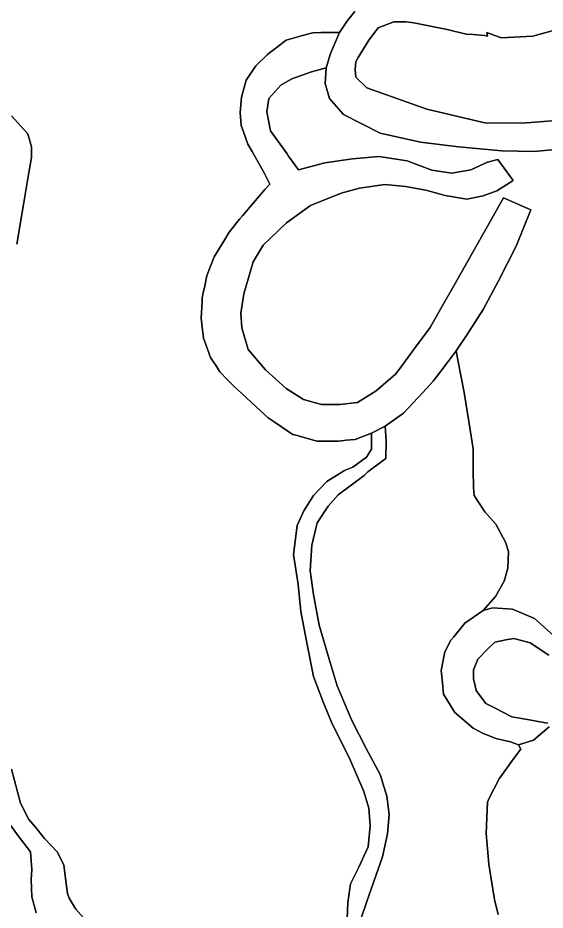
# Model space of a CAD drawing. Header units: inches. Extents: x 288635 to 1232953, y 676945 to 1655780.
# Drawn here: x 476562 to 488276, y 1146711 to 1166542 of the extents above; entities that cross this region are included whole.
import ezdxf

# ---------------------------------------------------------------- set-up
doc = ezdxf.new("R2010")
doc.units = ezdxf.units.IN
doc.header["$MEASUREMENT"] = 0

msp = doc.modelspace()

# ---------------------------------------------------------------- linework, layer by layer
at = {"color": 1}
for points in [[(484051.6345, 1166686.0934), (483886.5634, 1166482.3886), (483704.5297, 1166219.9214), (483463.2292, 1166219.9214), (483293.477, 1166215.831), (483111.8619, 1166211.4548), (482883.65, 1166149.2152), (482520.7791, 1166048.3852), (482367.8789, 1165929.4629), (482326.9813, 1165897.6537), (482235.0285, 1165826.1348), (482153.7581, 1165764.7674), (482104.2359, 1165718.7023), (481846.4102, 1165478.875), (481633.0497, 1165153.7543), (481531.4495, 1164777.8336), (481500.9695, 1164437.4729), (481521.2895, 1164147.9123), (481571.9181, 1164006.5015), (481668.6098, 1163736.4315), (481764.2398, 1163569.9644), (482043.2755, 1163084.2355), (482057.2893, 1163054.8719), (482156.2908, 1162847.4297), (482049.6106, 1162725.5095), (481925.1616, 1162581.1487), (481925.1579, 1162581.1443), (481795.6101, 1162430.8689), (481551.2462, 1162142.4394), (481551.2443, 1162142.4371), (481485.7295, 1162065.1081), (481257.129, 1161780.6276), (481157.3303, 1161617.3206), (480921.8483, 1161231.9865), (480803.0357, 1160923.8162), (480759.288, 1160810.3456), (480745.5465, 1160743.6993), (480719.8383, 1160619.0146), (480680.3542, 1160427.5165), (480657.6878, 1160317.5846), (480653.3891, 1160241.0677), (480632.2877, 1159865.4637), (480657.4555, 1159666.4094), (480688.1679, 1159423.5028), (480708.8167, 1159365.6862), (480840.5682, 1158996.782), (480871.2214, 1158949.6808), (480979.178, 1158783.7962), (481048.8486, 1158676.7414), (481221.7664, 1158498.4199), (481373.9692, 1158341.4607), (481537.2619, 1158191.4079), (481858.6928, 1157896.039), (482125.8107, 1157650.5793), (482275.8779, 1157549.5995), (482562.25, 1157356.9006), (482669.3718, 1157284.8186), (482715.8538, 1157271.9807), (483202.7729, 1157137.4983), (483254.4877, 1157137.4983), (483508.6866, 1157137.4983), (483569.4483, 1157137.4983), (483675.2138, 1157137.4983), (483750.0275, 1157144.4809), (483858.5731, 1157154.6118), (484056.2146, 1157173.0583), (484416.8953, 1157310.2186), (484416.8953, 1156959.6979), (484310.2151, 1156776.8176), (484005.4145, 1156558.3771), (483817.4541, 1156482.177), (483426.2933, 1156238.3365), (483131.6527, 1155928.4559), (482913.2123, 1155588.0952), (482765.892, 1155257.8945), (482684.6118, 1154612.7332), (482791.2921, 1153947.2519), (482847.1722, 1153347.8107), (482989.4125, 1152616.2892), (483126.5727, 1151905.0878), (483350.0932, 1151315.8066), (483527.8935, 1150889.0858), (483944.4544, 1150050.8841), (484249.255, 1149349.8427), (484361.0152, 1148979.002), (484391.4953, 1148582.7612), (484340.6952, 1148115.4002), (484127.3347, 1147648.0393), (483949.5344, 1147292.4386), (483893.6543, 1146880.9578), (483874.9354, 1146516.9094)], [(488502.8903, 1163619.9748), (488025.3693, 1163574.2547), (487314.1679, 1163584.4147), (486354.046, 1163675.8549), (485505.6843, 1163777.4551), (484611.6025, 1163980.6555), (483798.8009, 1164397.2164), (483483.8402, 1164747.7371), (483387.32, 1165083.0177), (483407.6401, 1165433.5384), (483504.1603, 1165753.5791), (483704.5297, 1166219.9214), (483886.5634, 1166482.3886), (484051.6345, 1166686.0934)], [(488619.8379, 1166304.787), (488005.1567, 1166132.0666), (487299.0353, 1166096.5066), (486978.9947, 1166213.3468), (486995.7148, 1166135.4265), (486929.5688, 1166148.6557), (486675.4364, 1166170.2486), (486524.7555, 1166183.0516), (486096.665, 1166286.5441), (485355.9767, 1166427.9705), (485180.1403, 1166455.2555), (484915.9798, 1166455.2555), (484565.4591, 1166318.0952), (484362.2587, 1166043.7747), (484123.4982, 1165657.6939), (484067.6181, 1165561.1737), (484052.378, 1165393.5334), (484072.6981, 1165220.813), (484316.5386, 1164987.1326), (485647.5012, 1164514.6916), (486963.2239, 1164199.731), (487862.3857, 1164209.891), (488990.1479, 1164296.2512)], [(488990.1479, 1164296.2512), (487862.3857, 1164209.891), (486963.2239, 1164199.731), (485647.5012, 1164514.6916), (484316.5386, 1164987.1326), (484072.6981, 1165220.813), (484052.378, 1165393.5334), (484067.6181, 1165561.1737), (484123.4982, 1165657.6939), (484362.2587, 1166043.7747), (484565.4591, 1166318.0952), (484915.9798, 1166455.2555), (485180.1403, 1166455.2555), (485355.9767, 1166427.9705), (486096.665, 1166286.5441), (486524.7555, 1166183.0516), (486675.4364, 1166170.2486), (486929.5688, 1166148.6557), (486995.7148, 1166135.4265), (486978.9947, 1166213.3468), (487299.0353, 1166096.5066), (488005.1567, 1166132.0666), (488619.8379, 1166304.787)], [(488532.1655, 1152751.5654), (488040.0395, 1153190.7746), (487547.9135, 1153402.4417), (487108.7043, 1153428.9001), (486900.4519, 1153374.005), (487169.6924, 1153678.8056), (487362.7328, 1154019.1662), (487444.013, 1154313.8068), (487464.333, 1154684.6476), (487393.2129, 1154887.848), (487179.8524, 1155289.1688), (486936.0119, 1155563.4893), (486702.3315, 1155929.2501), (486682.0114, 1156101.9704), (486677.1346, 1156482.2753), (486676.9314, 1156965.5721), (486610.8913, 1157387.213), (486473.731, 1158215.2546), (486341.6508, 1158895.976), (486301.0107, 1159139.8165), (486526.2127, 1159479.9037), (486897.0534, 1160059.0249), (487237.4141, 1160699.1061), (487633.6549, 1161471.2677), (487958.7755, 1162273.9093), (487349.1743, 1162543.1498), (486986.2396, 1161900.075), (486666.0224, 1161332.6901), (486246.6889, 1160589.6835), (485959.705, 1160081.1839), (485723.5711, 1159662.7841), (485353.0404, 1159163.0553), (485052.5887, 1158757.8408), (484951.4095, 1158621.382), (484524.6887, 1158250.5412), (484108.1278, 1157996.5407), (483716.967, 1157950.8206), (483310.5662, 1157950.8206), (482904.1654, 1158057.5009), (482523.1647, 1158306.4213), (482060.8837, 1158717.9022), (481679.883, 1159170.0231), (481537.6427, 1159652.624), (481512.2426, 1159977.7447), (481583.3628, 1160409.5456), (481786.5632, 1161120.747), (482015.1636, 1161491.5877), (482533.3247, 1161989.4287), (483066.7257, 1162370.4295), (483742.3671, 1162644.75), (484148.7679, 1162756.5102), (484717.729, 1162837.7904), (485174.93, 1162792.0703), (485621.9708, 1162710.7902), (486053.7717, 1162593.9499), (486536.3727, 1162512.6698), (486897.0534, 1162583.7899), (487201.854, 1162695.5501), (487567.6147, 1162929.2306), (487222.1741, 1163396.5915), (486998.6536, 1163335.6314), (486627.8129, 1163162.9111), (486201.092, 1163086.7109), (485755.1117, 1163156.5421), (485210.49, 1163366.1115), (484580.5688, 1163462.6317), (483996.3676, 1163406.7516), (483381.6864, 1163320.3914), (482796.028, 1163166.7956), (482577.152, 1163471.7866), (482542.9088, 1163519.5026), (482176.2668, 1164030.3973), (482089.9066, 1164452.0381), (482140.7067, 1164751.7587), (482404.8673, 1165046.3993), (482648.7077, 1165183.5596), (483085.5886, 1165346.1199), (483407.6401, 1165433.5384), (483387.32, 1165083.0177), (483483.8402, 1164747.7371), (483798.8009, 1164397.2164), (484611.6025, 1163980.6555), (485505.6843, 1163777.4551), (486354.046, 1163675.8549), (487314.1679, 1163584.4147), (488025.3693, 1163574.2547), (488502.8903, 1163619.9748)], [(476542.2234, 1161513.3132), (476684.4637, 1162392.155), (476786.0639, 1162971.2761), (476867.344, 1163438.637), (476867.344, 1163677.3975), (476786.0639, 1163961.8781), (476628.5836, 1164134.5984), (476420.3032, 1164368.2789)], [(476420.3032, 1164368.2789), (476628.5836, 1164134.5984), (476786.0639, 1163961.8781), (476867.344, 1163677.3975), (476867.344, 1163438.637), (476786.0639, 1162971.2761), (476684.4637, 1162392.155), (476542.2234, 1161513.3132)], [(484173.3331, 1146484.8056), (484321.5001, 1146924.0148), (484660.1674, 1147897.6835), (484776.5843, 1148405.6845), (484808.3344, 1148834.3103), (484755.4176, 1149247.0611), (484612.5423, 1149723.3121), (484300.3333, 1150300.1049), (483982.8327, 1150924.5228), (483654.7487, 1151697.1077), (483480.1234, 1152289.7756), (483252.5812, 1153041.1937), (483130.8727, 1153723.8201), (483056.7892, 1154252.9878), (483093.8309, 1154824.489), (483210.2478, 1155316.615), (483458.9567, 1155692.324), (483675.9154, 1155941.0329), (484253.2647, 1156369.3119), (484340.1268, 1156452.4911), (484655.0874, 1156686.1716), (484736.3675, 1156747.1317), (484741.4476, 1157138.2925), (484721.1275, 1157468.4931), (485132.6083, 1157758.0537), (485345.9688, 1157986.6542), (485549.4272, 1158206.4828), (485726.956, 1158398.2955), (485787.9297, 1158464.1751), (485934.6622, 1158657.2443), (486077.4902, 1158845.1759), (486301.0107, 1159139.8165), (486341.6508, 1158895.976), (486473.731, 1158215.2546), (486610.8913, 1157387.213), (486676.9314, 1156965.5721), (486677.1346, 1156482.2753), (486682.0114, 1156101.9704), (486702.3315, 1155929.2501), (486936.0119, 1155563.4893), (487179.8524, 1155289.1688), (487393.2129, 1154887.848), (487464.333, 1154684.6476), (487444.013, 1154313.8068), (487362.7328, 1154019.1662), (487169.6924, 1153678.8056), (486900.4519, 1153374.005), (486488.9711, 1153089.5244), (486246.9107, 1152786.9489), (486184.1704, 1152708.5236), (486047.0102, 1152454.5231), (485965.73, 1152037.9623), (485992.4072, 1151760.519), (486016.5301, 1151509.6412), (486270.5306, 1151103.2404), (486676.9314, 1150752.7197), (486898.735, 1150637.2603), (486977.4568, 1150605.5772), (487179.8524, 1150524.1193), (487504.9731, 1150452.9991), (487682.7734, 1150381.879), (487738.6536, 1150290.4388), (487576.0932, 1150077.0784), (487256.0526, 1149630.0375), (487033.373, 1149201.8292), (486993.2417, 1149113.0388), (486962.047, 1148416.2678), (487025.5471, 1147733.6415), (487069.6159, 1147450.0683), (487147.2557, 1146950.4732), (487231.9225, 1146617.0976)], [(483874.9354, 1146516.9094), (483893.6543, 1146880.9578), (483949.5344, 1147292.4386), (484127.3347, 1147648.0393), (484340.6952, 1148115.4002), (484391.4953, 1148582.7612), (484361.0152, 1148979.002), (484249.255, 1149349.8427), (483944.4544, 1150050.8841), (483527.8935, 1150889.0858), (483350.0932, 1151315.8066), (483126.5727, 1151905.0878), (482989.4125, 1152616.2892), (482847.1722, 1153347.8107), (482791.2921, 1153947.2519), (482684.6118, 1154612.7332), (482765.892, 1155257.8945), (482913.2123, 1155588.0952), (483131.6527, 1155928.4559), (483426.2933, 1156238.3365), (483817.4541, 1156482.177), (484005.4145, 1156558.3771), (484310.2151, 1156776.8176), (484416.8953, 1156959.6979), (484416.8953, 1157310.2186), (484721.1275, 1157468.4931), (484741.4476, 1157138.2925), (484736.3675, 1156747.1317), (484655.0874, 1156686.1716), (484340.1268, 1156452.4911), (484253.2647, 1156369.3119), (483675.9154, 1155941.0329), (483458.9567, 1155692.324), (483210.2478, 1155316.615), (483093.8309, 1154824.489), (483056.7892, 1154252.9878), (483130.8727, 1153723.8201), (483252.5812, 1153041.1937), (483480.1234, 1152289.7756), (483654.7487, 1151697.1077), (483982.8327, 1150924.5228), (484300.3333, 1150300.1049), (484612.5423, 1149723.3121), (484755.4176, 1149247.0611), (484808.3344, 1148834.3103), (484776.5843, 1148405.6845), (484660.1674, 1147897.6835), (484321.5001, 1146924.0148), (484173.3331, 1146484.8056)], [(488362.1144, 1150782.039), (488018.8728, 1150486.7275), (487682.7734, 1150381.879), (487504.9731, 1150452.9991), (487179.8524, 1150524.1193), (486977.4568, 1150605.5772), (486898.735, 1150637.2603), (486676.9314, 1150752.7197), (486270.5306, 1151103.2404), (486016.5301, 1151509.6412), (485992.4072, 1151760.519), (485965.73, 1152037.9623), (486047.0102, 1152454.5231), (486184.1704, 1152708.5236), (486246.9107, 1152786.9489), (486488.9711, 1153089.5244), (486900.4519, 1153374.005), (487108.7043, 1153428.9001), (487547.9135, 1153402.4417), (488040.0395, 1153190.7746), (488532.1655, 1152751.5654)], [(488357.5401, 1152381.148), (487939.4976, 1152651.0235), (487579.6636, 1152746.2737), (487399.7466, 1152719.8153), (487161.6211, 1152666.8985), (486997.5791, 1152513.4399), (486780.6203, 1152291.1895), (486685.3701, 1152053.064), (486685.3701, 1151851.9802), (486741.3354, 1151602.6804), (486743.5786, 1151592.6881), (486960.5373, 1151306.9375), (487164.5065, 1151201.1757), (487532.0385, 1151010.6036), (487886.5809, 1150947.1034), (488156.4564, 1150899.4783), (488336.3734, 1150867.7283)], [(488336.3734, 1150867.7283), (488156.4564, 1150899.4783), (487886.5809, 1150947.1034), (487532.0385, 1151010.6036), (487164.5065, 1151201.1757), (486960.5373, 1151306.9375), (486743.5786, 1151592.6881), (486741.3354, 1151602.6804), (486685.3701, 1151851.9802), (486685.3701, 1152053.064), (486780.6203, 1152291.1895), (486997.5791, 1152513.4399), (487161.6211, 1152666.8985), (487399.7466, 1152719.8153), (487579.6636, 1152746.2737), (487939.4976, 1152651.0235), (488357.5401, 1152381.148)], [(487231.9225, 1146617.0976), (487147.2557, 1146950.4732), (487069.6159, 1147450.0683), (487025.5471, 1147733.6415), (486962.047, 1148416.2678), (486993.2417, 1149113.0388), (487033.373, 1149201.8292), (487256.0526, 1149630.0375), (487576.0932, 1150077.0784), (487738.6536, 1150290.4388), (487682.7734, 1150381.879), (488018.8728, 1150486.7275), (488362.1144, 1150782.039)], [(478134.9548, 1146412.2422), (477850.4742, 1146732.2828), (477705.5721, 1146978.863), (477667.5938, 1147082.8035), (477637.1138, 1147301.2439), (477586.3137, 1147712.7248), (477444.0734, 1148002.2853), (477154.5128, 1148302.0059), (476956.3924, 1148556.0064), (476809.0721, 1148723.6468), (476621.1117, 1149089.4075), (476422.9913, 1149846.329)], [(476422.9913, 1149846.329), (476621.1117, 1149089.4075), (476809.0721, 1148723.6468), (476956.3924, 1148556.0064), (477154.5128, 1148302.0059), (477444.0734, 1148002.2853), (477586.3137, 1147712.7248), (477637.1138, 1147301.2439), (477667.5938, 1147082.8035), (477705.5721, 1146978.863), (477850.4742, 1146732.2828), (478134.9548, 1146412.2422)], [(476302.1199, 1148731.3286), (476566.2804, 1148365.5679), (476845.681, 1148004.8872), (476871.081, 1147613.7264), (476860.921, 1147390.206), (476875.941, 1147009.5975), (476967.6012, 1146648.5245)], [(476967.6012, 1146648.5245), (476875.941, 1147009.5975), (476860.921, 1147390.206), (476871.081, 1147613.7264), (476845.681, 1148004.8872), (476566.2804, 1148365.5679), (476302.1199, 1148731.3286)]]:
    msp.add_lwpolyline(points, dxfattribs=at)
msp.add_lwpolyline([(482577.152, 1163471.7866), (482796.028, 1163166.7956), (483381.6864, 1163320.3914), (483996.3676, 1163406.7516), (484580.5688, 1163462.6317), (485210.49, 1163366.1115), (485755.1117, 1163156.5421), (486201.092, 1163086.7109), (486627.8129, 1163162.9111), (486998.6536, 1163335.6314), (487222.1741, 1163396.5915), (487567.6147, 1162929.2306), (487201.854, 1162695.5501), (486897.0534, 1162583.7899), (486536.3727, 1162512.6698), (486053.7717, 1162593.9499), (485621.9708, 1162710.7902), (485174.93, 1162792.0703), (484717.729, 1162837.7904), (484148.7679, 1162756.5102), (483742.3671, 1162644.75), (483066.7257, 1162370.4295), (482533.3247, 1161989.4287), (482015.1636, 1161491.5877), (481786.5632, 1161120.747), (481583.3628, 1160409.5456), (481512.2426, 1159977.7447), (481537.6427, 1159652.624), (481679.883, 1159170.0231), (482060.8837, 1158717.9022), (482523.1647, 1158306.4213), (482904.1654, 1158057.5009), (483310.5662, 1157950.8206), (483716.967, 1157950.8206), (484108.1278, 1157996.5407), (484524.6887, 1158250.5412), (484951.4095, 1158621.382), (485052.5887, 1158757.8408), (485353.0404, 1159163.0553), (485723.5711, 1159662.7841), (485959.705, 1160081.1839), (486246.6889, 1160589.6835), (486666.0224, 1161332.6901), (486986.2396, 1161900.075), (487349.1743, 1162543.1498), (487958.7755, 1162273.9093), (487633.6549, 1161471.2677), (487237.4141, 1160699.1061), (486897.0534, 1160059.0249), (486526.2127, 1159479.9037), (486301.0107, 1159139.8165), (486077.4902, 1158845.1759), (485934.6622, 1158657.2443), (485787.9297, 1158464.1751), (485726.956, 1158398.2955), (485549.4272, 1158206.4828), (485345.9688, 1157986.6542), (485132.6083, 1157758.0537), (484721.1275, 1157468.4931), (484416.8953, 1157310.2186), (484056.2146, 1157173.0583), (483858.5731, 1157154.6118), (483750.0275, 1157144.4809), (483675.2138, 1157137.4983), (483569.4483, 1157137.4983), (483508.6866, 1157137.4983), (483254.4877, 1157137.4983), (483202.7729, 1157137.4983), (482715.8538, 1157271.9807), (482669.3718, 1157284.8186), (482562.25, 1157356.9006), (482275.8779, 1157549.5995), (482125.8107, 1157650.5793), (481858.6928, 1157896.039), (481537.2619, 1158191.4079), (481373.9692, 1158341.4607), (481221.7664, 1158498.4199), (481048.8486, 1158676.7414), (480979.178, 1158783.7962), (480871.2214, 1158949.6808), (480840.5682, 1158996.782), (480708.8167, 1159365.6862), (480688.1679, 1159423.5028), (480657.4555, 1159666.4094), (480632.2877, 1159865.4637), (480653.3891, 1160241.0677), (480657.6878, 1160317.5846), (480680.3542, 1160427.5165), (480719.8383, 1160619.0146), (480745.5465, 1160743.6993), (480759.288, 1160810.3456), (480803.0357, 1160923.8162), (480921.8483, 1161231.9865), (481157.3303, 1161617.3206), (481257.129, 1161780.6276), (481485.7295, 1162065.1081), (481551.2443, 1162142.4371), (481551.2462, 1162142.4394), (481795.6101, 1162430.8689), (481925.1579, 1162581.1443), (481925.1616, 1162581.1487), (482049.6106, 1162725.5095), (482156.2908, 1162847.4297), (482057.2893, 1163054.8719), (482043.2755, 1163084.2355), (481764.2398, 1163569.9644), (481668.6098, 1163736.4315), (481571.9181, 1164006.5015), (481521.2895, 1164147.9123), (481500.9695, 1164437.4729), (481531.4495, 1164777.8336), (481633.0497, 1165153.7543), (481846.4102, 1165478.875), (482104.2359, 1165718.7023), (482153.7581, 1165764.7674), (482235.0285, 1165826.1348), (482326.9813, 1165897.6537), (482367.8789, 1165929.4629), (482520.7791, 1166048.3852), (482883.65, 1166149.2152), (483111.8619, 1166211.4548), (483293.477, 1166215.831), (483463.2292, 1166219.9214), (483704.5297, 1166219.9214), (483504.1603, 1165753.5791), (483407.6401, 1165433.5384), (483085.5886, 1165346.1199), (482648.7077, 1165183.5596), (482404.8673, 1165046.3993), (482140.7067, 1164751.7587), (482089.9066, 1164452.0381), (482176.2668, 1164030.3973), (482542.9088, 1163519.5026), (482577.152, 1163471.7866)], close=True, dxfattribs=at)

doc.saveas('drawing.dxf')
